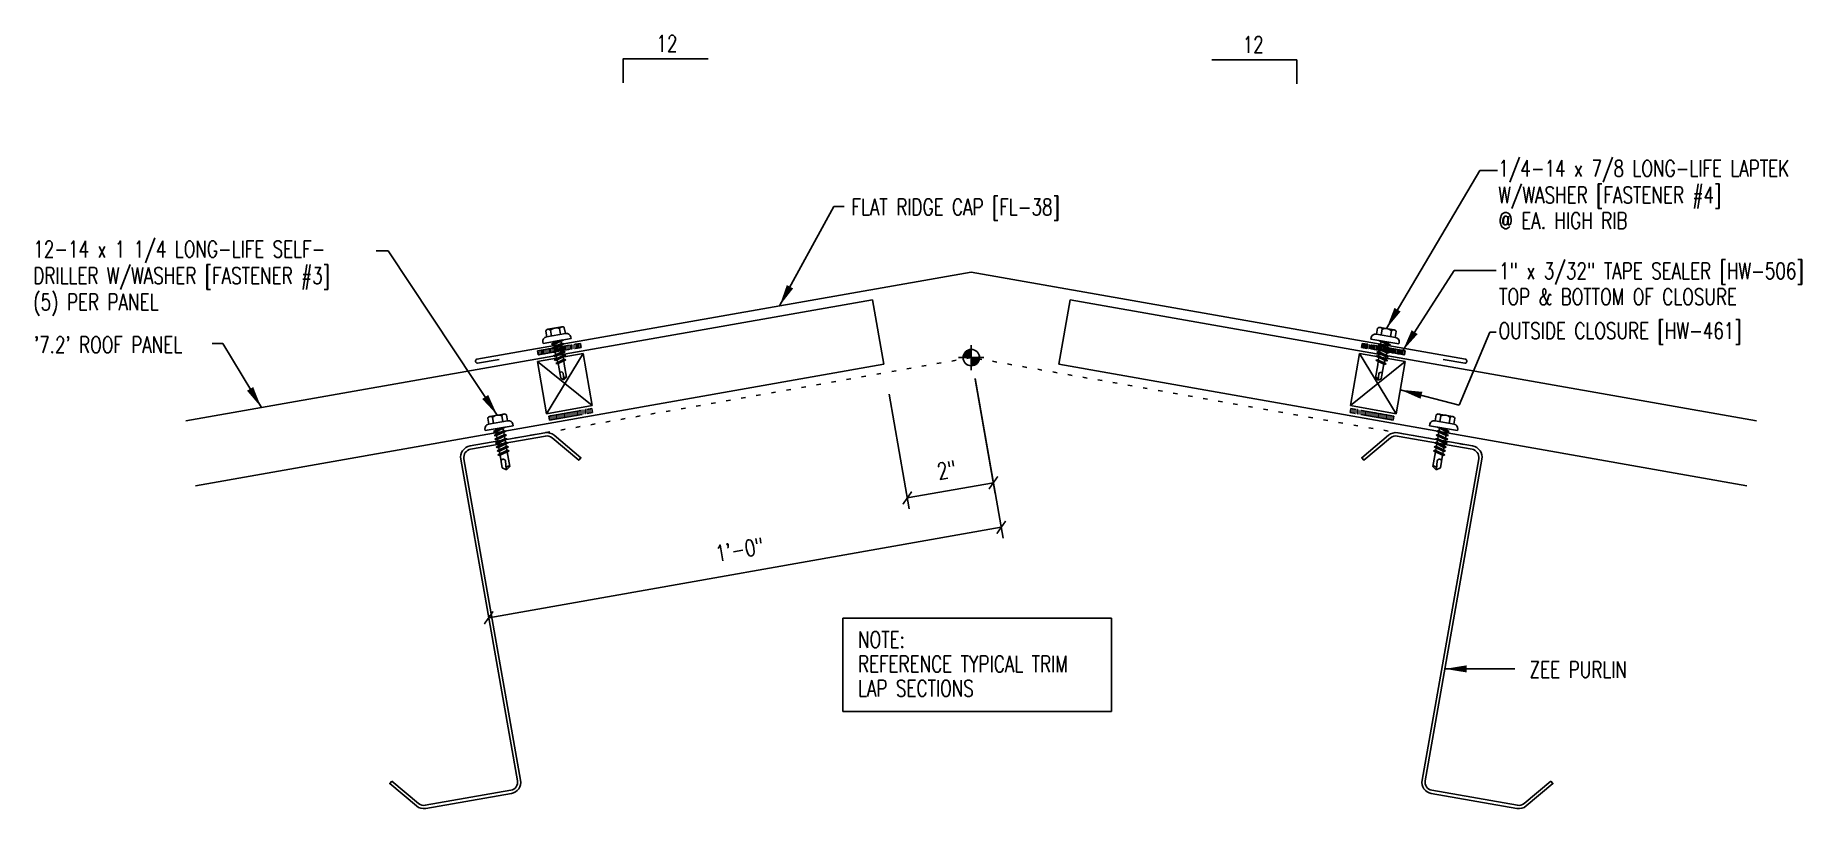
# Model space of a CAD drawing. Header units: inches. Extents: x 2 to 189, y 13 to 99.
# Drawn here: x 1.72 to 42.18, y 13.35 to 31.06 of the extents above; entities outside this region: 3.
import ezdxf
from ezdxf.enums import TextEntityAlignment as Align

# ---------------------------------------------------------------- set-up
doc = ezdxf.new("R2010")
doc.units = ezdxf.units.IN
doc.header["$MEASUREMENT"] = 0
doc.linetypes.add('CENTER2', pattern=[1.125, 0.75, -0.125, 0.125, -0.125])
doc.linetypes.add('DOT', pattern=[0.25, 0, -0.25])
for name, color, linetype in [('ANNTEXT', 2, 'Continuous'), ('CLOSURE', 3, 'Continuous'), ('DIM', 2, 'Continuous'), ('FASTENER', 9, 'Continuous'), ('MARK', 1, 'Continuous'), ('PANEL', 11, 'Continuous'), ('PURLIN', 1, 'Continuous'), ('SEALANT', 253, 'CENTER2'), ('SECTION', 11, 'Continuous'), ('TAPE', 8, 'Continuous'), ('TEXT', 2, 'Continuous'), ('TRIM', 6, 'Continuous')]:
    doc.layers.add(name, color=color, linetype=linetype)
doc.styles.add('DIMTEXT', font='romans.shx', dxfattribs={"width": 0.75})
doc.styles.add('TEXT1', font='ROMANS.shx', dxfattribs={"width": 0.75, "height": 0.375})
doc.dimstyles.new('DETAIL', dxfattribs={"dimscale": 4, "dimtxt": 0.375, "dimasz": 0.0625, "dimexe": 0.0625, "dimexo": 0.125, "dimgap": 0.0625, "dimtad": 1, "dimdec": 4, "dimzin": 3, "dimdsep": 46, "dimlunit": 4, "dimtxsty": 'TEXT1', "dimblk": 'ARCHTICK', "dimcen": 0.0625, "dimclrd": 7, "dimclre": 7, "dimclrt": 2, "dimadec": 0, "dimazin": 0, "dimtfac": 0.59375, "dimtdec": 4, "dimtmove": 0, "dimatfit": 3, "dimfxl": 0, "dimfrac": 2, "dimtolj": 1, "dimtzin": 3, "dimarcsym": 0})
doc.dimstyles.new('DETAIL$7', dxfattribs={"dimscale": 4, "dimtxt": 0.375, "dimasz": 0.125, "dimexe": 0.0625, "dimexo": 0.125, "dimgap": 0.0625, "dimtad": 1, "dimdec": 4, "dimzin": 3, "dimdsep": 46, "dimlunit": 4, "dimtxsty": 'TEXT1', "dimblk": 'ARCHTICK', "dimcen": 0.0625, "dimclrd": 7, "dimclre": 7, "dimclrt": 2, "dimadec": 0, "dimazin": 0, "dimtfac": 0.59375, "dimtdec": 4, "dimtmove": 0, "dimatfit": 3, "dimfxl": 0, "dimfrac": 2, "dimtolj": 1, "dimtzin": 3, "dimarcsym": 0})

# ---------------------------------------------------------------- blocks, each defined once
blk = doc.blocks.new('slopl1')
at = {"layer": 'MARK', "color": 6}
blk.add_lwpolyline([(0, 0), (0, 0.137), (0.487, 0.137)], dxfattribs=at)
at = {"layer": 'MARK', "color": 2, "style": 'TEXT1', "width": 0.75}
blk.add_text('12', height=0.0938, dxfattribs=at).set_placement((0.191, 0.178))
blk.add_attdef('SLOPL1', text='', height=0.0938, dxfattribs=at).set_placement((-0.055, 0.024), align=Align.RIGHT)
blk = doc.blocks.new('slopr1')
at = {"layer": 'MARK', "color": 6}
blk.add_lwpolyline([(0, 0), (0, 0.137), (-0.487, 0.137)], dxfattribs=at)
at = {"layer": 'MARK', "color": 2, "style": 'TEXT1', "width": 0.75}
blk.add_text('12', height=0.0938, dxfattribs=at).set_placement((-0.31, 0.178))
blk.add_attdef('SLOPR1', (0.042, 0.024), '', height=0.0938, dxfattribs=at)
blk = doc.blocks.new('wp')
at = {"layer": 'SECTION'}
for p, q in [((-0.096, 0), (0.096, 0)), ((0, -0.096), (0, 0.096))]:
    blk.add_line(p, q, dxfattribs=at)
at = {"layer": 'SECTION', "const_width": 0.0625}
for points in [[(0, 0.031, 0.414214), (-0.031, 0, 1)], [(0, -0.031, 0.414214), (0.031, 0, 1)]]:
    blk.add_lwpolyline(points, format="xyb", dxfattribs=at)
at = {"layer": 'SECTION'}
blk.add_circle((0, 0), 0.0625, dxfattribs=at)
blk = doc.blocks.new('_ArchTick')
at = {"color": 0, "linetype": 'ByBlock', "const_width": 0.15}
blk.add_lwpolyline([(-0.5, -0.5), (0.5, 0.5)], dxfattribs=at)
blk = doc.blocks.new('fz9')
at = {"layer": 'FASTENER'}
for p, q in [((-0.324, 0.071), (-0.324, 0.037)), ((-0.324, 0.037), (0.324, 0.037)), ((-0.224, 0.171), (0.215, 0.171)), ((-0.215, 0.305), (-0.215, 0.171)), ((-0.161, 0.337), (0.161, 0.337)), ((-0.139, -0.016), (0.046, 0.037)), ((-0.107, 0.305), (-0.107, 0.171)), ((-0.104, -0.036), (0.139, 0.033)), ((-0.086, 0.037), (0.086, 0.037)), ((-0.086, 0.037), (-0.086, -0.001)), ((0.086, 0.037), (0.133, 0.037)), ((0.086, 0.018), (0.086, -0.042)), ((0.107, 0.305), (0.107, 0.171)), ((0.139, 0.033), (0.133, 0.037)), ((0.215, 0.305), (0.215, 0.171)), ((0.324, 0.071), (0.324, 0.037)), ((-0.104, -0.036), (-0.139, -0.016)), ((-0.139, -0.107), (0.104, -0.038)), ((-0.104, -0.127), (-0.139, -0.107)), ((-0.139, -0.198), (0.104, -0.128)), ((-0.104, -0.218), (-0.139, -0.198)), ((-0.139, -0.289), (0.104, -0.219)), ((-0.104, -0.309), (-0.139, -0.289)), ((-0.139, -0.38), (0.104, -0.31)), ((-0.104, -0.4), (-0.139, -0.38)), ((-0.139, -0.47), (0.104, -0.401)), ((-0.104, -0.127), (0.139, -0.058)), ((-0.104, -0.218), (0.139, -0.149)), ((-0.104, -0.309), (0.139, -0.239)), ((-0.104, -0.4), (0.139, -0.33)), ((-0.086, -0.031), (-0.086, -0.092)), ((-0.086, -0.122), (-0.086, -0.183)), ((-0.086, -0.213), (-0.086, -0.274)), ((-0.086, -0.304), (-0.086, -0.364)), ((-0.086, -0.395), (-0.086, -0.455)), ((0.086, -0.073), (0.086, -0.133)), ((0.086, -0.164), (0.086, -0.224)), ((0.086, -0.255), (0.086, -0.315)), ((0.086, -0.345), (0.086, -0.406)), ((0.139, -0.058), (0.104, -0.038)), ((0.139, -0.149), (0.104, -0.128)), ((0.139, -0.239), (0.104, -0.219)), ((0.139, -0.33), (0.104, -0.31)), ((0.139, -0.421), (0.104, -0.401)), ((-0.104, -0.491), (-0.139, -0.47)), ((-0.139, -0.561), (0.104, -0.492)), ((-0.104, -0.581), (-0.139, -0.561)), ((-0.104, -0.491), (0.139, -0.421)), ((-0.104, -0.581), (0.139, -0.512)), ((-0.086, -0.486), (-0.086, -0.546)), ((-0.086, -0.577), (-0.086, -0.869)), ((-0.002, -0.914), (0.014, -0.727)), ((0.086, -0.436), (0.086, -0.497)), ((0.086, -0.527), (0.086, -0.869)), ((0.139, -0.512), (0.104, -0.492)), ((0, -0.929), (-0.086, -0.869)), ((0, -0.929), (0.086, -0.869))]:
    blk.add_line(p, q, dxfattribs=at)
for centre, radius, start, end in [((-0.224, 0.071), 0.1, 90, 180), ((-0.161, 0.274), 0.0628, 29.8754, 150.1246), ((0, 0.141), 0.196, 56.9974, 123.0026), ((0.161, 0.274), 0.0628, 29.8754, 150.1246), ((0.224, 0.071), 0.1, 0, 90), ((-0.046, -0.739), 0.0615, 11.1445, 130.906), ((0.054, -0.915), 0.0563, 55.4585, 194.8454)]:
    blk.add_arc(centre, radius, start, end, dxfattribs=at)
blk = doc.blocks.new('FD-F3')
at = {"layer": 'TEXT', "style": 'TEXT1', "width": 0.75}
for s, p in [('12-14 x 1 1/4 LONG-LIFE SELF-', (0.005, -0.041)), ('DRILLER W/WASHER [FASTENER #3]', (0.005, -0.193))]:
    blk.add_text(s, height=0.09375, dxfattribs=at).set_placement(p)
blk.add_attdef('(QUANTITY)', (0.005, -0.344), '', height=0.0938, dxfattribs=at)
blk = doc.blocks.new('fz5')
at = {"layer": 'FASTENER'}
for p, q in [((-0.326, 0.071), (-0.326, 0.037)), ((-0.326, 0.037), (0.322, 0.037)), ((-0.226, 0.171), (0.214, 0.171)), ((-0.217, 0.305), (-0.217, 0.171)), ((-0.163, 0.337), (0.159, 0.337)), ((-0.141, -0.014), (0.037, 0.037)), ((-0.108, 0.305), (-0.108, 0.171)), ((-0.105, -0.034), (0.137, 0.035)), ((-0.088, 0.037), (-0.088, 0.001)), ((-0.088, 0.037), (0.085, 0.037)), ((0.085, 0.037), (0.134, 0.037)), ((0.085, 0.02), (0.085, -0.041)), ((0.105, 0.305), (0.105, 0.171)), ((0.137, 0.035), (0.134, 0.037)), ((0.214, 0.305), (0.214, 0.171)), ((0.322, 0.071), (0.322, 0.037)), ((-0.105, -0.034), (-0.141, -0.014)), ((-0.141, -0.105), (0.102, -0.036)), ((-0.105, -0.125), (-0.141, -0.105)), ((-0.141, -0.196), (0.102, -0.127)), ((-0.105, -0.216), (-0.141, -0.196)), ((-0.141, -0.287), (0.102, -0.217)), ((-0.105, -0.307), (-0.141, -0.287)), ((-0.141, -0.378), (0.102, -0.308)), ((-0.105, -0.398), (-0.141, -0.378)), ((-0.122, -0.463), (0.089, -0.403)), ((-0.105, -0.125), (0.137, -0.056)), ((-0.105, -0.216), (0.137, -0.147)), ((-0.105, -0.307), (0.137, -0.238)), ((-0.105, -0.398), (0.137, -0.328)), ((-0.088, -0.029), (-0.088, -0.09)), ((-0.088, -0.12), (-0.088, -0.181)), ((-0.084, -0.27), (-0.088, -0.211)), ((-0.078, -0.36), (-0.082, -0.3)), ((-0.071, -0.449), (-0.075, -0.389)), ((0.071, -0.408), (0.075, -0.346)), ((0.077, -0.315), (0.082, -0.253)), ((0.084, -0.223), (0.085, -0.211)), ((0.085, -0.071), (0.085, -0.131)), ((0.085, -0.162), (0.085, -0.211)), ((0.124, -0.423), (0.089, -0.403)), ((0.137, -0.056), (0.102, -0.036)), ((0.137, -0.147), (0.102, -0.127)), ((0.137, -0.238), (0.102, -0.217)), ((0.137, -0.328), (0.102, -0.308)), ((-0.086, -0.483), (-0.122, -0.463)), ((-0.086, -0.483), (0.124, -0.423)), ((-0.066, -0.516), (-0.069, -0.478)), ((-0.066, -0.516), (-0.066, -0.82)), ((-0.003, -0.854), (0.009, -0.714)), ((0.063, -0.515), (0.068, -0.439)), ((0.063, -0.516), (0.063, -0.82)), ((-0.002, -0.866), (-0.066, -0.82)), ((-0.002, -0.866), (0.063, -0.82))]:
    blk.add_line(p, q, dxfattribs=at)
for centre, radius, start, end in [((-0.226, 0.071), 0.1, 90, 180), ((-0.163, 0.274), 0.0628, 29.8754, 150.1246), ((-0.002, 0.141), 0.196, 56.9974, 123.0026), ((0.159, 0.274), 0.0628, 29.8754, 150.1246), ((0.222, 0.071), 0.1, 0, 90), ((-0.036, -0.723), 0.0461, 11.1445, 130.906), ((0.073, -0.516), 0.01, 175.9484, 180), ((0.039, -0.855), 0.0422, 55.4585, 194.8454)]:
    blk.add_arc(centre, radius, start, end, dxfattribs=at)
blk = doc.blocks.new('A$C6938402A')
at = {"layer": 'TAPE'}
h = blk.add_hatch(dxfattribs=at)
h.set_pattern_fill('DOTS', color=256, scale=0.35, angle=270, style=0)
h.set_pattern_definition([(270, (-22.332364, -26.379487), (0.021875, -0.0109375), [0, -0.021875])])
h.paths.add_polyline_path([(-0.563, -0.04), (-0.547, -0.132), (0.438, 0.041), (0.422, 0.134)])
at = {"layer": 'SEALANT'}
for p, q in [((-0.563, -0.04), (0.422, 0.134)), ((-0.547, -0.132), (0.438, 0.041)), ((0.422, 0.134), (0.438, 0.041)), ((-0.563, -0.04), (-0.547, -0.132))]:
    blk.add_line(p, q, dxfattribs=at)
blk = doc.blocks.new('*D13')
at = {"color": 7, "lineweight": -2}
for p, q in [((23.248, 23.189), (23.71, 20.569)), ((21.277, 22.841), (21.739, 20.221)), ((23.667, 20.815), (21.695, 20.467))]:
    blk.add_line(p, q, dxfattribs=at)
at = {"layer": 'DEFPOINTS', "color": 0}
for p in [(23.162, 23.681), (21.19, 23.334), (21.695, 20.467)]:
    blk.add_point(p, dxfattribs=at)
at = {"color": 7, "lineweight": -2, "xscale": 0.25, "yscale": 0.25, "zscale": 0.25}
for p, rotation in [((23.667, 20.815), 9.999999999998845), ((21.695, 20.467), 189.9999999999988)]:
    blk.add_blockref('_ArchTick', p, dxfattribs=dict(at, rotation=rotation))
at = {"color": 2, "insert": (22.599, 21.107), "char_height": 0.375, "attachment_point": 5, "rotation": 10, "style": 'TEXT1'}
blk.add_mtext('\\A1;2"', dxfattribs=at)
blk = doc.blocks.new('FD-F4')
at = {"layer": 'TEXT', "style": 'TEXT1', "width": 0.75}
for s, p in [('1/4-14 x 7/8 LONG-LIFE LAPTEK', (0.005, -0.041)), ('W/WASHER [FASTENER #4]', (0.005, -0.193))]:
    blk.add_text(s, height=0.09375, dxfattribs=at).set_placement(p)
blk.add_attdef('(QUANTITY)', (1.485, -0.193), '', height=0.0938, dxfattribs=at)
at = {"layer": 'TEXT', "style": 'TEXT1', "flags": 1}
for tag, p in [('Color', (0.062, -0.435)), ('Calc', (0.062, -0.435)), ('Opt1', (0.062, -0.435)), ('Opt2', (0.062, -0.435)), ('Opt3', (0.062, -0.435)), ('Description', (0.062, -0.435)), ('Multiple', (0.062, -0.435)), ('Part', (0.062, -0.435)), ('Spare1', (0.062, -0.622)), ('Spare2', (0.062, -0.622)), ('Spare3', (0.062, -0.622)), ('Spare4', (0.062, -0.622)), ('Spare5', (0.062, -0.622)), ('Spare6', (0.062, -0.622)), ('Spare7', (0.062, -0.622)), ('Spare8', (0.062, -0.622)), ('Spare9', (0.062, -0.622)), ('Spare10', (0.062, -0.622))]:
    blk.add_attdef(tag, p, '', height=0.0938, dxfattribs=at)
blk = doc.blocks.new('A$C30686E82')
for p, q in [((-2.715, 0.761), (3.437, 0.761)), ((-2.715, 0.761), (-2.715, -1.379)), ((3.437, 0.761), (3.437, -1.379)), ((-2.715, -1.379), (3.437, -1.379))]:
    blk.add_line(p, q)
at = {"layer": 'TEXT', "style": 'TEXT1', "width": 0.75}
for s, p in [('NOTE:', (-2.368, 0.081)), ('REFERENCE TYPICAL TRIM', (-2.368, -0.477)), ('LAP SECTIONS', (-2.368, -1.035))]:
    blk.add_text(s, height=0.375, dxfattribs=at).set_placement(p)

msp = doc.modelspace()

# ---------------------------------------------------------------- linework, layer by layer
msp.add_line((35.0358, 24.26324), (35.18673, 24.26324))
at = {"color": 7}
for p, q in [((23.24657, 23.19959), (23.8905, 19.5477)), ((23.84709, 19.7939), (12.10559, 17.72356))]:
    msp.add_line(p, q, dxfattribs=at)
at = {"layer": 'CLOSURE'}
for p, q in [((14.26599, 23.77513), (13.22026, 23.59074)), ((13.22026, 23.59074), (13.4309, 22.39612)), ((13.22026, 23.59074), (14.47664, 22.58051)), ((14.26599, 23.77513), (13.4309, 22.39612)), ((14.47664, 22.58051), (14.26599, 23.77513)), ((31.84666, 22.58051), (32.0573, 23.77513)), ((33.10304, 23.59074), (31.84666, 22.58051)), ((32.0573, 23.77513), (33.10304, 23.59074)), ((32.0573, 23.77513), (32.89239, 22.39612)), ((33.10304, 23.59074), (32.89239, 22.39612)), ((13.4309, 22.39612), (14.47664, 22.58051)), ((32.89239, 22.39612), (31.84666, 22.58051))]:
    msp.add_line(p, q, dxfattribs=at)
at = {"layer": 'DIM', "linetype": 'DOT'}
for p in [(12.37654, 21.77953), (34.43151, 21.69405)]:
    msp.add_line(p, (23.16165, 23.68123), dxfattribs=at)
at = {"layer": 'PANEL'}
for p, q in [((5.16754, 22.23083), (20.89528, 25.00406)), ((21.15576, 23.52685), (20.89528, 25.00406)), ((25.16302, 23.52685), (25.42349, 25.00406)), ((41.15123, 22.23083), (25.42349, 25.00406)), ((5.38957, 20.74684), (21.15576, 23.52685)), ((40.9292, 20.74684), (25.16302, 23.52685))]:
    msp.add_line(p, q, dxfattribs=at)
at = {"layer": 'PURLIN'}
for points in [[(9.88724, 13.98157), (10.49834, 13.4688, 0.22169466), (10.65142, 13.42778), (12.61171, 13.77343, 0.41421356), (12.7638, 13.99064), (12.11474, 17.67166), (11.46568, 21.35267, -0.41421356), (11.67836, 21.65642), (13.39246, 21.95866, -0.22169466), (13.60653, 21.9013), (14.21763, 21.38853), (14.16961, 21.3313), (13.55851, 21.84408, 0.22169466), (13.40543, 21.8851), (11.69134, 21.58286, 0.41421356), (11.53924, 21.36565), (12.18831, 17.68463), (12.83737, 14.00362, -0.41421356), (12.62468, 13.69987), (10.66439, 13.35422, -0.22169466), (10.45032, 13.41158), (9.83922, 13.92435)], [(36.43606, 13.98157), (35.82496, 13.4688, -0.22169466), (35.67187, 13.42778), (33.71158, 13.77343, -0.41421356), (33.55949, 13.99064), (34.20855, 17.67166), (34.85761, 21.35267, 0.41421356), (34.64493, 21.65642), (32.93084, 21.95866, 0.22169466), (32.71677, 21.9013), (32.10567, 21.38853), (32.15368, 21.3313), (32.76478, 21.84408, -0.22169466), (32.91786, 21.8851), (34.63196, 21.58286, -0.41421356), (34.78405, 21.36565), (34.13499, 17.68463), (33.48592, 14.00362, 0.41421356), (33.69861, 13.69987), (35.6589, 13.35422, 0.22169466), (35.87297, 13.41158), (36.48407, 13.92435)]]:
    msp.add_lwpolyline(points, format="xyb", close=True, dxfattribs=at)
at = {"layer": 'TRIM'}
for p, q in [((23.16165, 25.63974), (11.83636, 23.64278)), ((23.15713, 25.63974), (34.48242, 23.64278)), ((12.34504, 23.63728), (11.85264, 23.55046)), ((33.97373, 23.63728), (34.46614, 23.55046))]:
    msp.add_line(p, q, dxfattribs=at)
for centre, start, end in [((11.85398, 23.59829), 111.612631, 268.387369), ((34.46479, 23.59829), 271.612631, 68.387369)]:
    msp.add_arc(centre, 0.04785, start, end, dxfattribs=at)

# ---------------------------------------------------------------- block references
at = {"color": 7, "yscale": 0.25, "zscale": 0.25}
for p, xscale, rotation in [((23.84709, 19.7939), 0.2499999999999999, 9.999999999999966), ((12.10559, 17.72356), 0.25, 189.9999999999999)]:
    msp.add_blockref('_ArchTick', p, dxfattribs=dict(at, xscale=xscale, rotation=rotation))
msp.add_blockref('A$C30686E82', (22.93422, 16.95443))
at = {"layer": 'FASTENER'}
for name, p, rotation in [('fz5', (13.68043, 24.02562), 10), ('fz9', (12.35151, 22.02911), 9.999999999999792)]:
    msp.add_blockref(name, p, dxfattribs=dict(at, rotation=rotation))
at = {"layer": 'FASTENER', "xscale": -1}
for name, p, rotation in [('fz5', (32.62717, 24.01408), 350.0000000000001), ('fz9', (33.97178, 22.02911), 350.0000000000002)]:
    msp.add_blockref(name, p, dxfattribs=dict(at, rotation=rotation))
at = {"layer": 'MARK', "xscale": 4, "yscale": 4, "zscale": 4}
for name, p in [('slopl1', (15.18391, 29.97512)), ('slopr1', (30.61599, 29.95008))]:
    msp.add_blockref(name, p, dxfattribs=at)
at = {"layer": 'TEXT'}
for name, p, xscale, yscale, zscale in [('FD-F4', (35.21322, 27.98897), 4, 4, 4), ('wp', (23.15939, 23.68123), 3, 3, 3), ('wp', (23.16165, 23.68123), 3, 3, 3)]:
    msp.add_blockref(name, p, dxfattribs=dict(at, xscale=xscale, yscale=yscale, zscale=zscale))
at = {"layer": 'TEXT', "xscale": 4, "yscale": 4, "zscale": 4}
msp.add_blockref('FD-F3', (1.65315, 26.14128), dxfattribs=at).add_auto_attribs({'(QUANTITY)': '(5) PER PANEL'})
at = {"layer": 'TEXT'}
for p in [(13.78333, 23.87347), (14.04647, 22.38115)]:
    msp.add_blockref('A$C6938402A', p, dxfattribs=at)
at = {"layer": 'TEXT', "xscale": -1}
for p in [(32.53996, 23.87347), (32.27683, 22.38115)]:
    msp.add_blockref('A$C6938402A', p, dxfattribs=at)

# ---------------------------------------------------------------- texts
at = {"color": 2, "insert": (17.85486, 19.28129), "char_height": 0.375, "attachment_point": 5, "rotation": 10, "style": 'TEXT1'}
msp.add_mtext('\\A1;1\'-0"', dxfattribs=at)
at = {"layer": 'ANNTEXT', "insert": (90.66178, 99.27395), "char_height": 0.72, "attachment_point": 4, "rotation": 10}
msp.add_mtext('\\A1;  ', dxfattribs=at)
at = {"layer": 'ANNTEXT', "char_height": 0.375, "attachment_point": 4, "rotation": 10, "style": 'DIMTEXT'}
for insert in [(188.0579, 71.6294), (188.52889, 71.68564)]:
    msp.add_mtext('\\A1;  ', dxfattribs=dict(at, insert=insert))
at = {"layer": 'TEXT', "style": 'TEXT1', "width": 0.75}
for s, p in [('FLAT RIDGE CAP [FL-38]', (20.41737, 26.94218)), ('@ EA. HIGH RIB', (35.24069, 26.63263)), ('1" x 3/32" TAPE SEALER [HW-506]', (35.25215, 25.48006)), ('TOP & BOTTOM OF CLOSURE', (35.25215, 24.88616)), ('OUTSIDE CLOSURE [HW-461]', (35.24069, 24.10722)), ("'7.2' ROOF PANEL", (1.68704, 23.78638))]:
    msp.add_text(s, height=0.375, dxfattribs=at).set_placement(p)
msp.add_text('ZEE PURLIN', height=0.375, dxfattribs=at).set_placement((38.18205, 16.34791), align=Align.RIGHT)

# ---------------------------------------------------------------- dimensions: what is measured, and where the dimension line sits
dim = msp.add_aligned_dim(p1=(23.16165, 23.68123), p2=(21.18984, 23.33355), distance=2.91047, dimstyle='DETAIL')
dim.commit()
dim.dimension.update_dxf_attribs({"geometry": '*D13', "text_midpoint": (22.59897, 21.10716)})

# ---------------------------------------------------------------- leaders
for points in [[(32.67111, 24.34746), (34.80922, 27.96712), (35.21586, 27.96712)], [(18.76727, 24.86489), (20.01365, 27.14348), (20.24579, 27.14348)], [(12.30259, 22.36225), (9.79983, 26.12707), (9.53117, 26.12707)], [(33.04614, 23.84341), (34.22201, 25.6722), (35.1848, 25.6722)], [(6.89818, 22.53599), (6.01529, 24.00246), (5.76999, 24.00246)], [(32.98905, 22.9443), (34.33663, 22.59082), (35.0358, 24.26324)], [(34.01086, 16.55151), (35.39578, 16.55151), (35.60929, 16.55151)]]:
    msp.add_leader(points, dimstyle='DETAIL$7')

doc.saveas('drawing.dxf')
